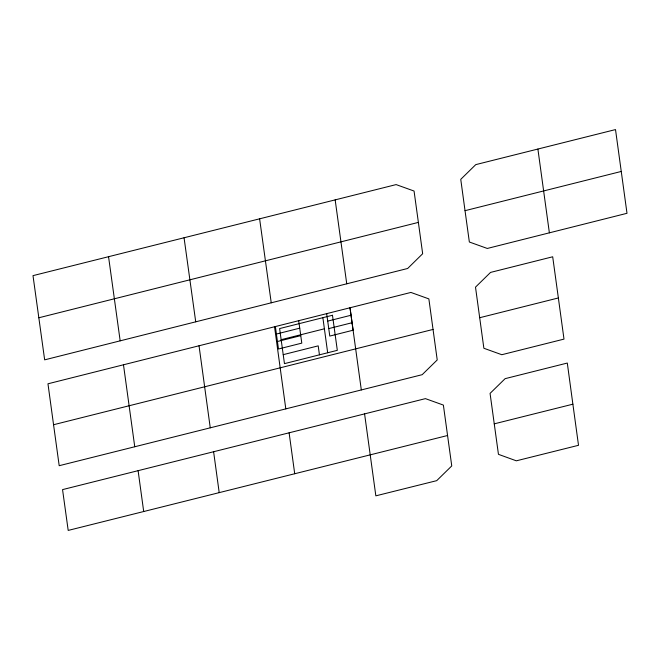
<?xml version="1.0" encoding="UTF-8"?>
<svg xmlns="http://www.w3.org/2000/svg" width="660" height="660" viewBox="0 0 660 660"><rect width="100%" height="100%" fill="white"/><g stroke="black" fill="none" stroke-linecap="round" stroke-linejoin="round"><path stroke-width="0.99" d="M38.833 317.774L418.382 222.395L414.059 191.037L396.124 184.594L33 275.641L44.657 359.849L407.657 268.48L422.664 253.729L418.382 222.395M465.028 210.68L460.754 179.347L475.761 164.629L615.508 129.583L627 213.296L487.294 248.457L469.351 242.005L465.028 210.68L621.258 171.451M276.408 334.034L299.731 328.16M327.715 321.115L351.037 315.241M281.152 339.694L324.398 328.804M277.439 341.517L300.762 335.643M328.746 328.597L352.069 322.724M283.222 354.659L318.202 345.856L319.44 354.832M433.067 329.431L53.559 424.735L59.194 465.704L422.177 374.682L437.225 359.947L428.86 298.889L410.916 292.438L47.965 383.798L53.559 424.735M479.713 317.716L558.36 297.957L552.692 256.781L490.553 272.407L475.505 287.141L483.871 348.265L501.814 354.717L563.995 339.108L558.36 297.957M447.587 435.501L68.194 530.417L62.551 489.613L425.436 398.632L443.38 405.083L451.754 465.927L436.706 480.661L375.845 495.841L364.576 413.878M494.233 423.852L572.88 404.184L567.303 363.049L505.123 378.659L490.066 393.393L498.448 454.327L516.334 460.82L578.515 445.302L572.88 404.184M335.164 199.889L346.739 283.8M326.683 313.632L329.786 336.08L353.108 330.206L350.006 307.758L361.317 389.928M298.7 320.677L301.793 343.126L278.471 349L275.377 326.543M259.611 218.815L271.235 302.808M184.057 237.765L195.723 321.824M108.553 256.715L120.169 340.84M537.892 149.061L549.376 232.84M322.872 317.683L327.673 352.762M289.113 432.82L294.707 473.731M274.543 326.758L285.805 408.878M199.031 345.766L210.251 427.804M213.609 451.737L219.202 492.616M138.105 470.687L143.698 511.5M123.478 364.782L134.747 446.746M332.475 315.265L279.617 328.573L284.46 363.643L337.318 350.336L332.475 315.265"/></g></svg>
